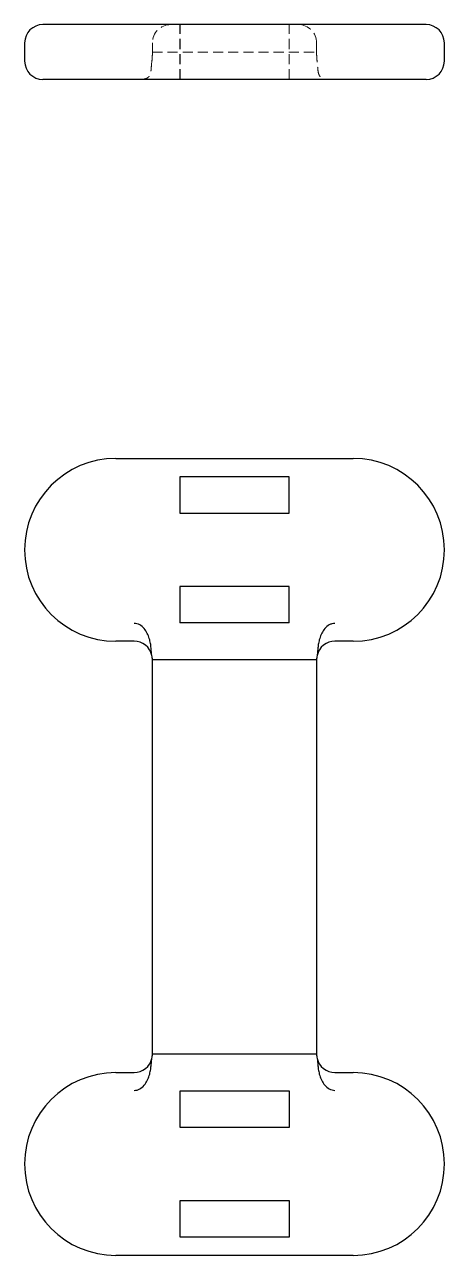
# Model space of a CAD drawing. Header units: millimetres. Extents: x 57 to 226, y 7 to 161.
# Drawn here: x 56.6 to 109.4, y 7 to 161.4 of the extents above.
import ezdxf

# ---------------------------------------------------------------- set-up
doc = ezdxf.new("R2010")
doc.units = ezdxf.units.MM
doc.linetypes.add('HIDDEN', pattern=[1.905, 1.27, -0.635])

msp = doc.modelspace()

# ---------------------------------------------------------------- linework, layer by layer
at = {"color": 7, "linetype": 'Continuous', "lineweight": 25}
for p, q in [((68.09, 161.44), (58.92, 161.44)), ((76.12, 161.44), (68.09, 161.44)), ((89.88, 161.44), (76.12, 161.44)), ((97.91, 161.44), (89.88, 161.44)), ((107.08, 161.44), (97.91, 161.44)), ((56.62, 159.15), (56.62, 156.85)), ((109.38, 156.85), (109.38, 159.15)), ((68.09, 154.56), (58.92, 154.56)), ((76.12, 154.56), (68.09, 154.56)), ((89.88, 154.56), (76.12, 154.56)), ((97.91, 154.56), (89.88, 154.56)), ((107.08, 154.56), (97.91, 154.56)), ((68.09, 107), (97.91, 107)), ((89.88, 104.71), (76.12, 104.71)), ((76.12, 104.71), (76.12, 100.12)), ((89.88, 100.12), (89.88, 104.71)), ((76.12, 100.12), (89.88, 100.12)), ((76.12, 90.94), (76.12, 86.39)), ((89.88, 90.94), (76.12, 90.94)), ((89.88, 86.39), (89.88, 90.94)), ((76.12, 86.36), (76.12, 86.39)), ((89.88, 86.36), (76.12, 86.36)), ((89.88, 86.39), (89.88, 86.36)), ((70.39, 84.06), (68.09, 84.06)), ((97.91, 84.06), (95.61, 84.06)), ((72.68, 81.77), (93.32, 81.77)), ((72.68, 32.23), (72.68, 81.77)), ((93.32, 81.77), (93.32, 32.23)), ((93.32, 32.23), (72.68, 32.23)), ((68.09, 29.94), (70.39, 29.94)), ((95.61, 29.94), (97.91, 29.94)), ((76.19, 27.64), (89.88, 27.64)), ((76.19, 27.61), (76.19, 27.64)), ((76.19, 23.06), (76.19, 27.61)), ((89.88, 27.64), (89.88, 27.61)), ((89.88, 27.61), (89.88, 23.06)), ((89.88, 23.06), (76.19, 23.06)), ((76.19, 9.29), (76.19, 13.88)), ((76.19, 13.88), (89.88, 13.88)), ((89.88, 13.88), (89.88, 9.29)), ((89.88, 9.29), (76.19, 9.29)), ((97.91, 7), (68.09, 7))]:
    msp.add_line(p, q, dxfattribs=at)
at = {"color": 7, "linetype": 'HIDDEN', "lineweight": 18}
for p, q in [((76.12, 154.56), (76.12, 161.44)), ((76.19, 154.56), (76.19, 161.44)), ((89.88, 154.56), (89.88, 161.44)), ((89.88, 154.56), (89.88, 161.44)), ((72.68, 158), (72.68, 159.15)), ((93.32, 159.15), (93.32, 158)), ((72.68, 158), (93.32, 158)), ((89.88, 154.56), (76.12, 154.56)), ((76.19, 154.56), (76.19, 154.56)), ((89.88, 154.56), (89.88, 154.56))]:
    msp.add_line(p, q, dxfattribs=at)
at = {"color": 7, "linetype": 'Continuous', "lineweight": 25}
for centre, radius, start, end in [((58.92, 159.15), 2.29, 90, 180), ((107.08, 159.15), 2.29, 0, 90), ((58.92, 156.85), 2.29, 180, 270), ((107.08, 156.85), 2.29, 270, 0), ((68.09, 95.53), 11.47, 90, 270), ((97.91, 95.53), 11.47, 270, 90), ((70.39, 81.77), 2.29, 12.921, 90), ((95.61, 81.77), 2.29, 90, 167.079), ((70.39, 32.23), 2.29, 270, 347.079), ((95.61, 32.23), 2.29, 192.921, 270), ((68.09, 18.47), 11.47, 90, 270), ((97.91, 18.47), 11.47, 270, 90)]:
    msp.add_arc(centre, radius, start, end, dxfattribs=at)
at = {"color": 7, "linetype": 'HIDDEN', "lineweight": 18}
for centre, start, end in [((74.97, 159.15), 90, 180), ((91.03, 159.15), 0, 90)]:
    msp.add_arc(centre, 2.29, start, end, dxfattribs=at)
for points in [[(72.68, 158), (72.68, 157.59), (72.67, 157.21), (72.62, 156.85)], [(93.38, 156.85), (93.33, 157.21), (93.32, 157.59), (93.32, 158)]]:
    msp.add_open_spline(points, degree=3, dxfattribs=at)
for points, knots in [([(72.62, 156.85), (72.56, 156.44), (72.55, 156.07), (72.5, 155.59), (72.48, 155.45), (72.41, 155.19), (72.36, 155.08), (72.23, 154.89), (72.15, 154.81), (71.94, 154.69), (71.81, 154.64), (71.49, 154.59), (71.3, 154.57), (70.87, 154.56), (70.63, 154.56), (70.39, 154.56)], [0, 0, 0, 0, 0.25, 0.25, 0.375, 0.375, 0.5, 0.5, 0.625, 0.625, 0.75, 0.75, 0.875, 0.875, 1, 1, 1, 1]), ([(95.61, 154.56), (95.49, 154.56), (95.37, 154.56), (95.13, 154.56), (95.02, 154.56), (94.7, 154.57), (94.51, 154.59), (94.19, 154.64), (94.06, 154.69), (93.85, 154.81), (93.77, 154.89), (93.64, 155.08), (93.59, 155.19), (93.52, 155.45), (93.5, 155.59), (93.46, 155.91), (93.45, 156.08), (93.42, 156.45), (93.41, 156.65), (93.38, 156.85)], [0, 0, 0, 0, 0.0625, 0.0625, 0.125, 0.125, 0.25, 0.25, 0.375, 0.375, 0.5, 0.5, 0.625, 0.625, 0.75, 0.75, 0.875, 0.875, 1, 1, 1, 1])]:
    msp.add_open_spline(points, degree=3, knots=knots, dxfattribs=at)
at = {"color": 7, "linetype": 'Continuous', "lineweight": 25}
for points, knots in [([(72.62, 82.28), (72.56, 82.54), (72.55, 82.85), (72.5, 83.39), (72.48, 83.59), (72.41, 83.99), (72.36, 84.2), (72.23, 84.63), (72.15, 84.84), (71.94, 85.26), (71.81, 85.47), (71.49, 85.83), (71.3, 86), (70.87, 86.23), (70.63, 86.29), (70.39, 86.29)], [0, 0, 0, 0, 0.25, 0.25, 0.375, 0.375, 0.5, 0.5, 0.625, 0.625, 0.75, 0.75, 0.875, 0.875, 1, 1, 1, 1]), ([(95.61, 86.29), (95.49, 86.29), (95.37, 86.28), (95.13, 86.22), (95.02, 86.17), (94.7, 86), (94.51, 85.84), (94.19, 85.47), (94.06, 85.27), (93.85, 84.85), (93.77, 84.63), (93.64, 84.21), (93.59, 83.99), (93.52, 83.59), (93.5, 83.4), (93.46, 83.04), (93.45, 82.87), (93.42, 82.55), (93.41, 82.41), (93.38, 82.28)], [0, 0, 0, 0, 0.0625, 0.0625, 0.125, 0.125, 0.25, 0.25, 0.375, 0.375, 0.5, 0.5, 0.625, 0.625, 0.75, 0.75, 0.875, 0.875, 1, 1, 1, 1]), ([(70.39, 27.71), (70.51, 27.71), (70.63, 27.72), (70.87, 27.78), (70.98, 27.83), (71.3, 28), (71.49, 28.16), (71.81, 28.53), (71.94, 28.73), (72.15, 29.15), (72.23, 29.37), (72.36, 29.79), (72.41, 30.01), (72.48, 30.41), (72.5, 30.6), (72.54, 30.96), (72.55, 31.13), (72.58, 31.45), (72.59, 31.59), (72.62, 31.72)], [0, 0, 0, 0, 0.0625, 0.0625, 0.125, 0.125, 0.25, 0.25, 0.375, 0.375, 0.5, 0.5, 0.625, 0.625, 0.75, 0.75, 0.875, 0.875, 1, 1, 1, 1]), ([(93.38, 31.72), (93.44, 31.46), (93.45, 31.15), (93.5, 30.61), (93.52, 30.41), (93.59, 30.01), (93.64, 29.8), (93.77, 29.37), (93.85, 29.16), (94.06, 28.74), (94.19, 28.53), (94.51, 28.17), (94.7, 28), (95.13, 27.77), (95.37, 27.71), (95.61, 27.71)], [0, 0, 0, 0, 0.25, 0.25, 0.375, 0.375, 0.5, 0.5, 0.625, 0.625, 0.75, 0.75, 0.875, 0.875, 1, 1, 1, 1])]:
    msp.add_open_spline(points, degree=3, knots=knots, dxfattribs=at)
for points in [[(72.68, 81.77), (72.68, 81.89), (72.67, 82.06), (72.62, 82.28)], [(93.38, 82.28), (93.33, 82.06), (93.32, 81.89), (93.32, 81.77)], [(72.62, 31.72), (72.67, 31.94), (72.68, 32.11), (72.68, 32.23)], [(93.32, 32.23), (93.32, 32.11), (93.33, 31.94), (93.38, 31.72)]]:
    msp.add_open_spline(points, degree=3, dxfattribs=at)

doc.saveas('drawing.dxf')
